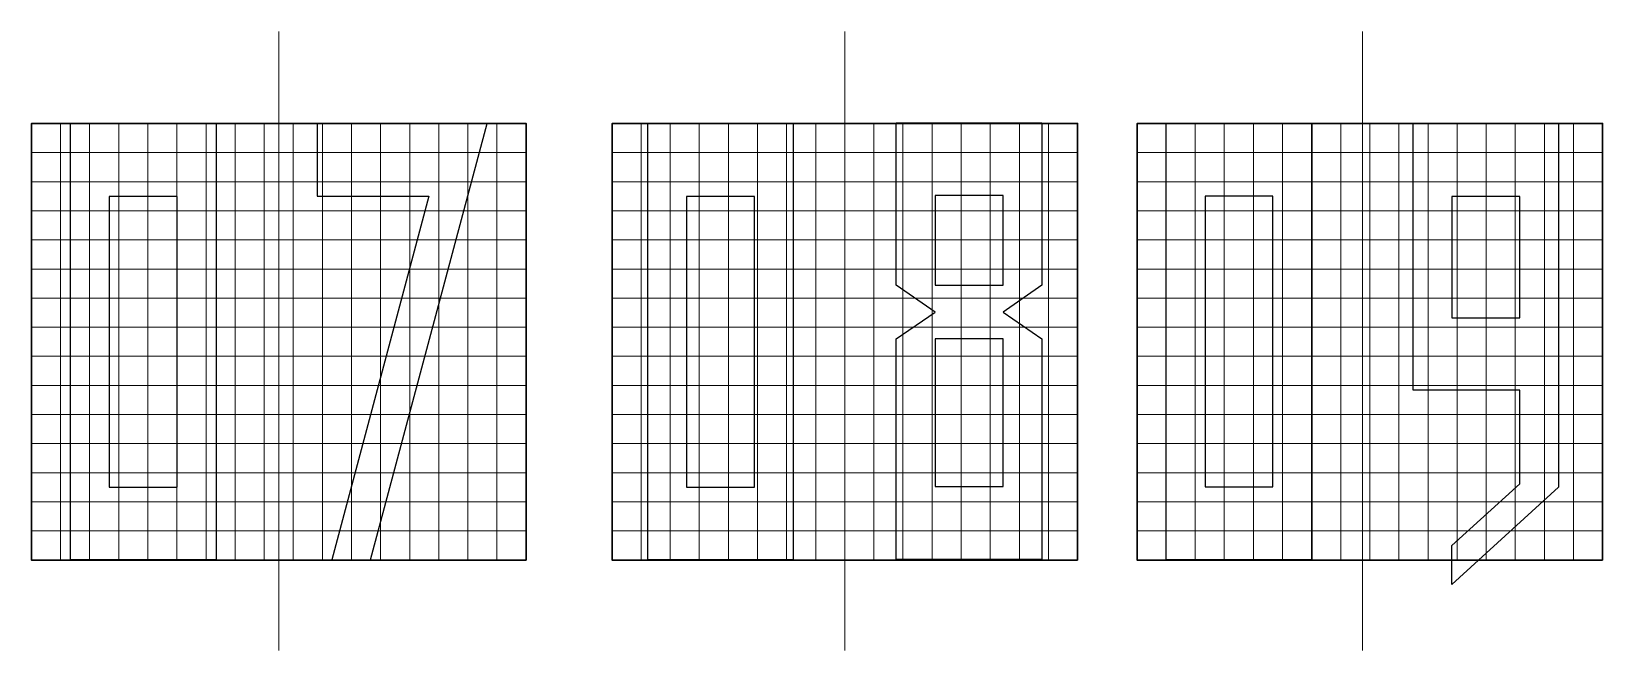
# Model space of a CAD drawing. Header units: millimetres. Extents: x -187 to 68, y -53 to 125.
# Drawn here: x -6.4 to 67.6, y 40.2 to 69.3 of the extents above; entities that cross this region are included whole.
import ezdxf
from ezdxf.lldxf.tags import DXFTag

# ---------------------------------------------------------------- set-up
doc = ezdxf.new("R2010")
doc.units = ezdxf.units.MM
doc.header["$MEASUREMENT"] = 0
doc.layers.add('ESQUEMA', color=7, linetype='Continuous')
tags = doc.linetypes.add('New Line7', pattern=[0.8, 0.5, -0.1, 0.1, -0.1]).pattern_tags.tags
tags[10:11] = [DXFTag(74, 4), DXFTag(75, 0), DXFTag(340, '0'), DXFTag(46, 1.0), DXFTag(50, 0.0), DXFTag(44, 0.0), DXFTag(45, 0.0)]
tags[8:9] = [DXFTag(74, 4), DXFTag(75, 0), DXFTag(340, '0'), DXFTag(46, 1.0), DXFTag(50, 0.0), DXFTag(44, 0.0), DXFTag(45, 0.0)]
tags[6:7] = [DXFTag(74, 4), DXFTag(75, 0), DXFTag(340, '0'), DXFTag(46, 1.0), DXFTag(50, 0.0), DXFTag(44, 0.0), DXFTag(45, 0.0)]
tags[4:5] = [DXFTag(74, 4), DXFTag(75, 0), DXFTag(340, '0'), DXFTag(46, 1.0), DXFTag(50, 0.0), DXFTag(44, 0.0), DXFTag(45, 0.0)]
tags = doc.linetypes.add('New Line8', pattern=[0.8, 0.5, -0.1, 0.1, -0.1]).pattern_tags.tags
tags[10:11] = [DXFTag(74, 4), DXFTag(75, 0), DXFTag(340, '0'), DXFTag(46, 1.0), DXFTag(50, 0.0), DXFTag(44, 0.0), DXFTag(45, 0.0)]
tags[8:9] = [DXFTag(74, 4), DXFTag(75, 0), DXFTag(340, '0'), DXFTag(46, 1.0), DXFTag(50, 0.0), DXFTag(44, 0.0), DXFTag(45, 0.0)]
tags[6:7] = [DXFTag(74, 4), DXFTag(75, 0), DXFTag(340, '0'), DXFTag(46, 1.0), DXFTag(50, 0.0), DXFTag(44, 0.0), DXFTag(45, 0.0)]
tags[4:5] = [DXFTag(74, 4), DXFTag(75, 0), DXFTag(340, '0'), DXFTag(46, 1.0), DXFTag(50, 0.0), DXFTag(44, 0.0), DXFTag(45, 0.0)]
tags = doc.linetypes.add('New Line9', pattern=[0.8, 0.5, -0.1, 0.1, -0.1]).pattern_tags.tags
tags[10:11] = [DXFTag(74, 4), DXFTag(75, 0), DXFTag(340, '0'), DXFTag(46, 1.0), DXFTag(50, 0.0), DXFTag(44, 0.0), DXFTag(45, 0.0)]
tags[8:9] = [DXFTag(74, 4), DXFTag(75, 0), DXFTag(340, '0'), DXFTag(46, 1.0), DXFTag(50, 0.0), DXFTag(44, 0.0), DXFTag(45, 0.0)]
tags[6:7] = [DXFTag(74, 4), DXFTag(75, 0), DXFTag(340, '0'), DXFTag(46, 1.0), DXFTag(50, 0.0), DXFTag(44, 0.0), DXFTag(45, 0.0)]
tags[4:5] = [DXFTag(74, 4), DXFTag(75, 0), DXFTag(340, '0'), DXFTag(46, 1.0), DXFTag(50, 0.0), DXFTag(44, 0.0), DXFTag(45, 0.0)]

msp = doc.modelspace()

# ---------------------------------------------------------------- linework, layer by layer
at = {"layer": 'ESQUEMA', "color": 250, "linetype": 'New Line7', "lineweight": 15}
msp.add_open_spline([(5.2795, 69.3335), (5.2795, 69.3335), (5.2795, 40.2028), (5.2795, 40.2028)], degree=3, dxfattribs=at)
at = {"layer": 'ESQUEMA', "color": 250, "linetype": 'New Line8', "lineweight": 15}
msp.add_open_spline([(31.9139, 69.3335), (31.9139, 69.3335), (31.9139, 40.2028), (31.9139, 40.2028)], degree=3, dxfattribs=at)
at = {"layer": 'ESQUEMA', "color": 250, "linetype": 'New Line9', "lineweight": 15}
msp.add_open_spline([(56.2731, 69.3335), (56.2731, 69.3335), (56.2731, 40.2028), (56.2731, 40.2028)], degree=3, dxfattribs=at)
at = {"layer": 'ESQUEMA', "color": 154, "lineweight": 15}
for points in [[(-6.3588, 65.0011), (-6.3588, 65.0011), (-6.3588, 44.4638), (-6.3588, 44.4638)], [(-4.9897, 65.0011), (-4.9897, 65.0011), (-4.9897, 44.4638), (-4.9897, 44.4638)], [(-3.6206, 65.0011), (-3.6206, 65.0011), (-3.6206, 44.4638), (-3.6206, 44.4638)], [(-2.2508, 65.0013), (-2.2508, 65.0013), (-2.2508, 44.4636), (-2.2508, 44.4636)], [(-0.8817, 65.0013), (-0.8817, 65.0013), (-0.8817, 44.4636), (-0.8817, 44.4636)], [(0.4867, 65.0013), (0.4867, 65.0013), (0.4867, 44.4636), (0.4867, 44.4636)], [(1.8564, 65.0014), (1.8564, 65.0014), (1.8564, 44.4638), (1.8564, 44.4638)], [(3.2255, 65.0014), (3.2255, 65.0014), (3.2255, 44.4638), (3.2255, 44.4638)], [(4.5939, 65.0014), (4.5939, 65.0014), (4.5939, 44.4638), (4.5939, 44.4638)], [(5.9637, 65.0014), (5.9637, 65.0014), (5.9637, 44.4638), (5.9637, 44.4638)], [(7.3328, 65.0016), (7.3328, 65.0016), (7.3328, 44.4639), (7.3328, 44.4639)], [(8.7018, 65.0016), (8.7018, 65.0016), (8.7018, 44.4639), (8.7018, 44.4639)], [(10.0709, 65.0018), (10.0709, 65.0018), (10.0709, 44.4638), (10.0709, 44.4638)], [(11.44, 65.0018), (11.44, 65.0018), (11.44, 44.4638), (11.44, 44.4638)], [(12.8091, 65.0018), (12.8091, 65.0018), (12.8091, 44.4638), (12.8091, 44.4638)], [(14.1781, 65.0018), (14.1781, 65.0018), (14.1781, 44.4638), (14.1781, 44.4638)], [(15.5472, 65.002), (15.5472, 65.002), (15.5472, 44.4639), (15.5472, 44.4639)], [(20.9608, 65.0011), (20.9608, 65.0011), (20.9608, 44.4638), (20.9608, 44.4638)], [(20.9608, 65.0011), (20.9608, 65.0011), (42.8662, 65.0011), (42.8662, 65.0011)], [(22.3299, 65.0011), (22.3299, 65.0011), (22.3299, 44.4638), (22.3299, 44.4638)], [(23.6994, 65.0011), (23.6994, 65.0011), (23.6994, 44.4638), (23.6994, 44.4638)], [(25.0685, 65.0013), (25.0685, 65.0013), (25.0685, 44.4636), (25.0685, 44.4636)], [(26.4372, 65.0013), (26.4372, 65.0013), (26.4372, 44.4636), (26.4372, 44.4636)], [(27.8066, 65.0013), (27.8066, 65.0013), (27.8066, 44.4636), (27.8066, 44.4636)], [(29.1757, 65.0014), (29.1757, 65.0014), (29.1757, 44.4638), (29.1757, 44.4638)], [(30.5451, 65.0014), (30.5451, 65.0014), (30.5451, 44.4638), (30.5451, 44.4638)], [(31.9139, 65.0014), (31.9139, 65.0014), (31.9139, 44.4638), (31.9139, 44.4638)], [(33.2829, 65.0014), (33.2829, 65.0014), (33.2829, 44.4638), (33.2829, 44.4638)], [(34.6524, 65.0016), (34.6524, 65.0016), (34.6524, 44.4639), (34.6524, 44.4639)], [(36.0211, 65.0016), (36.0211, 65.0016), (36.0211, 44.4639), (36.0211, 44.4639)], [(37.3902, 65.0018), (37.3902, 65.0018), (37.3902, 44.4638), (37.3902, 44.4638)], [(38.7596, 65.0018), (38.7596, 65.0018), (38.7596, 44.4638), (38.7596, 44.4638)], [(40.1283, 65.0018), (40.1283, 65.0018), (40.1283, 44.4638), (40.1283, 44.4638)], [(41.4978, 65.002), (41.4978, 65.002), (41.4978, 44.4639), (41.4978, 44.4639)], [(42.8662, 65.002), (42.8662, 65.002), (42.8662, 44.4639), (42.8662, 44.4639)], [(45.6663, 65.0011), (45.6663, 65.0011), (45.6663, 44.4638), (45.6663, 44.4638)], [(45.6663, 65.0011), (45.6663, 65.0011), (67.5721, 65.0011), (67.5721, 65.0011)], [(47.035, 65.0011), (47.035, 65.0011), (47.035, 44.4638), (47.035, 44.4638)], [(48.4052, 65.0011), (48.4052, 65.0011), (48.4052, 44.4638), (48.4052, 44.4638)], [(49.7736, 65.0013), (49.7736, 65.0013), (49.7736, 44.4636), (49.7736, 44.4636)], [(51.143, 65.0013), (51.143, 65.0013), (51.143, 44.4636), (51.143, 44.4636)], [(52.5124, 65.0013), (52.5124, 65.0013), (52.5124, 44.4636), (52.5124, 44.4636)], [(53.8808, 65.0014), (53.8808, 65.0014), (53.8808, 44.4638), (53.8808, 44.4638)], [(55.2502, 65.0014), (55.2502, 65.0014), (55.2502, 44.4638), (55.2502, 44.4638)], [(56.619, 65.0014), (56.619, 65.0014), (56.619, 44.4638), (56.619, 44.4638)], [(57.988, 65.0014), (57.988, 65.0014), (57.988, 44.4638), (57.988, 44.4638)], [(59.3575, 65.0016), (59.3575, 65.0016), (59.3575, 44.4639), (59.3575, 44.4639)], [(60.7269, 65.0016), (60.7269, 65.0016), (60.7269, 44.4639), (60.7269, 44.4639)], [(62.096, 65.0018), (62.096, 65.0018), (62.096, 44.4638), (62.096, 44.4638)], [(63.4647, 65.0018), (63.4647, 65.0018), (63.4647, 44.4638), (63.4647, 44.4638)], [(64.8341, 65.0018), (64.8341, 65.0018), (64.8341, 44.4638), (64.8341, 44.4638)], [(66.2026, 65.002), (66.2026, 65.002), (66.2026, 44.4639), (66.2026, 44.4639)], [(67.572, 65.002), (67.572, 65.002), (67.572, 44.4639), (67.572, 44.4639)], [(-6.3588, 63.632), (-6.3588, 63.632), (16.9175, 63.632), (16.9175, 63.632)], [(20.9608, 63.632), (20.9608, 63.632), (42.8662, 63.632), (42.8662, 63.632)], [(45.6663, 63.632), (45.6663, 63.632), (67.5721, 63.632), (67.5721, 63.632)], [(-6.3588, 62.2624), (-6.3588, 62.2624), (16.9175, 62.2624), (16.9175, 62.2624)], [(20.9608, 62.2624), (20.9608, 62.2624), (42.8662, 62.2624), (42.8662, 62.2624)], [(45.6663, 62.2624), (45.6663, 62.2624), (67.5721, 62.2624), (67.5721, 62.2624)], [(-6.3588, 60.8933), (-6.3588, 60.8933), (16.9175, 60.8933), (16.9175, 60.8933)], [(20.9608, 60.8933), (20.9608, 60.8933), (42.8662, 60.8933), (42.8662, 60.8933)], [(45.6663, 60.8933), (45.6663, 60.8933), (67.5721, 60.8933), (67.5721, 60.8933)], [(-6.3588, 59.5242), (-6.3588, 59.5242), (16.9175, 59.5242), (16.9175, 59.5242)], [(20.9608, 59.5242), (20.9608, 59.5242), (42.8662, 59.5242), (42.8662, 59.5242)], [(45.6663, 59.5242), (45.6663, 59.5242), (67.5721, 59.5242), (67.5721, 59.5242)], [(-6.3588, 58.155), (-6.3588, 58.155), (16.9175, 58.155), (16.9175, 58.155)], [(20.9608, 58.155), (20.9608, 58.155), (42.8662, 58.155), (42.8662, 58.155)], [(45.6663, 58.155), (45.6663, 58.155), (67.5721, 58.155), (67.5721, 58.155)], [(-6.3588, 56.7859), (-6.3588, 56.7859), (16.9175, 56.7859), (16.9175, 56.7859)], [(20.9608, 56.7859), (20.9608, 56.7859), (42.8662, 56.7859), (42.8662, 56.7859)], [(45.6663, 56.7859), (45.6663, 56.7859), (67.5721, 56.7859), (67.5721, 56.7859)], [(-6.3588, 55.4168), (-6.3588, 55.4168), (16.9175, 55.4168), (16.9175, 55.4168)], [(20.9608, 55.4168), (20.9608, 55.4168), (42.8662, 55.4168), (42.8662, 55.4168)], [(45.6663, 55.4168), (45.6663, 55.4168), (67.5721, 55.4168), (67.5721, 55.4168)], [(-6.3588, 54.0476), (-6.3588, 54.0476), (16.9175, 54.0476), (16.9175, 54.0476)], [(20.9608, 54.0476), (20.9608, 54.0476), (42.8662, 54.0476), (42.8662, 54.0476)], [(45.6663, 54.0476), (45.6663, 54.0476), (67.5721, 54.0476), (67.5721, 54.0476)], [(-6.3588, 52.6785), (-6.3588, 52.6785), (16.9175, 52.6785), (16.9175, 52.6785)], [(20.9608, 52.6785), (20.9608, 52.6785), (42.8662, 52.6785), (42.8662, 52.6785)], [(45.6663, 52.6785), (45.6663, 52.6785), (67.5721, 52.6785), (67.5721, 52.6785)], [(-6.3588, 51.3094), (-6.3588, 51.3094), (16.9175, 51.3094), (16.9175, 51.3094)], [(20.9608, 51.3094), (20.9608, 51.3094), (42.8662, 51.3094), (42.8662, 51.3094)], [(45.6663, 51.3094), (45.6663, 51.3094), (67.5721, 51.3094), (67.5721, 51.3094)], [(-6.3588, 49.9401), (-6.3588, 49.9401), (16.9175, 49.9401), (16.9175, 49.9401)], [(20.9608, 49.9401), (20.9608, 49.9401), (42.8662, 49.9401), (42.8662, 49.9401)], [(45.6663, 49.9401), (45.6663, 49.9401), (67.5721, 49.9401), (67.5721, 49.9401)], [(-6.3588, 48.5711), (-6.3588, 48.5711), (16.9175, 48.5711), (16.9175, 48.5711)], [(20.9608, 48.5711), (20.9608, 48.5711), (42.8662, 48.5711), (42.8662, 48.5711)], [(45.6663, 48.5711), (45.6663, 48.5711), (67.5721, 48.5711), (67.5721, 48.5711)], [(-6.3588, 47.202), (-6.3588, 47.202), (16.9175, 47.202), (16.9175, 47.202)], [(20.9608, 47.202), (20.9608, 47.202), (42.8662, 47.202), (42.8662, 47.202)], [(45.6663, 47.202), (45.6663, 47.202), (67.5721, 47.202), (67.5721, 47.202)], [(-6.3588, 45.8331), (-6.3588, 45.8331), (16.9175, 45.8331), (16.9175, 45.8331)], [(20.9608, 45.8331), (20.9608, 45.8331), (42.8662, 45.8331), (42.8662, 45.8331)], [(45.6663, 45.8331), (45.6663, 45.8331), (67.5721, 45.8331), (67.5721, 45.8331)], [(20.9608, 44.4637), (20.9608, 44.4637), (42.8662, 44.4637), (42.8662, 44.4637)], [(45.6663, 44.4637), (45.6663, 44.4637), (67.5721, 44.4637), (67.5721, 44.4637)]]:
    msp.add_open_spline(points, degree=3, dxfattribs=at)
at = {"layer": 'ESQUEMA', "color": 154, "lineweight": 30}
for points in [[(16.9177, 44.4638), (16.9177, 44.4638), (16.9177, 65.0019), (16.9177, 65.0019), (16.9177, 65.0019), (16.9177, 65.0019), (-6.3586, 65.0011), (-6.3586, 65.0011), (-6.3586, 65.0011), (-6.3586, 65.0011), (-6.3586, 44.4638), (-6.3586, 44.4638), (-6.3586, 44.4638), (-6.3586, 44.4638), (16.9177, 44.4638), (16.9177, 44.4638)], [(42.8662, 44.4638), (42.8662, 44.4638), (42.8662, 65.0019), (42.8662, 65.0019), (42.8662, 65.0019), (42.8662, 65.0019), (20.9608, 65.0011), (20.9608, 65.0011), (20.9608, 65.0011), (20.9608, 65.0011), (20.9608, 44.4638), (20.9608, 44.4638), (20.9608, 44.4638), (20.9608, 44.4638), (42.8662, 44.4638), (42.8662, 44.4638)], [(67.572, 44.4638), (67.572, 44.4638), (67.572, 65.0019), (67.572, 65.0019), (67.572, 65.0019), (67.572, 65.0019), (45.6662, 65.0011), (45.6662, 65.0011), (45.6662, 65.0011), (45.6662, 65.0011), (45.6662, 44.4638), (45.6662, 44.4638), (45.6662, 44.4638), (45.6662, 44.4638), (67.572, 44.4638), (67.572, 44.4638)]]:
    msp.add_open_spline(points, degree=3, knots=[0, 0, 0, 0, 0.2, 0.2, 0.2, 0.2, 0.4, 0.4, 0.4, 0.4, 0.6, 0.6, 0.6, 0.6, 1, 1, 1, 1], dxfattribs=at)
at = {"layer": 'ESQUEMA', "color": 250}
for points, knots in [([(-4.5189, 44.4649), (-4.5189, 44.4649), (2.3278, 44.4649), (2.3278, 44.4649), (2.3278, 44.4649), (2.3278, 44.4649), (2.3278, 65.0047), (2.3278, 65.0047), (2.3278, 65.0047), (2.3278, 65.0047), (-4.5189, 65.0047), (-4.5189, 65.0047), (-4.5189, 65.0047), (-4.5189, 65.0047), (-4.5189, 44.4649), (-4.5189, 44.4649)], [0, 0, 0, 0, 0.2, 0.2, 0.2, 0.2, 0.4, 0.4, 0.4, 0.4, 0.6, 0.6, 0.6, 0.6, 1, 1, 1, 1]), ([(12.3392, 61.5841), (12.3392, 61.5841), (7.0923, 61.5841), (7.0923, 61.5841), (7.0923, 61.5841), (7.0923, 61.5841), (7.0923, 65.0092), (7.0923, 65.0092), (7.0923, 65.0092), (7.0923, 65.0092), (15.0788, 65.0092), (15.0788, 65.0092), (15.0788, 65.0092), (15.0788, 65.0092), (9.6023, 44.4691), (9.6023, 44.4691), (9.6023, 44.4691), (9.6023, 44.4691), (7.7778, 44.4694), (7.7778, 44.4694), (7.7778, 44.4694), (7.7778, 44.4694), (12.3392, 61.5841), (12.3392, 61.5841)], [0, 0, 0, 0, 0.1428571, 0.1428571, 0.1428571, 0.1428571, 0.2857143, 0.2857143, 0.2857143, 0.2857143, 0.4285714, 0.4285714, 0.4285714, 0.4285714, 0.5714286, 0.5714286, 0.5714286, 0.5714286, 0.7142857, 0.7142857, 0.7142857, 0.7142857, 1, 1, 1, 1]), ([(22.6407, 44.4734), (22.6407, 44.4734), (29.4875, 44.4734), (29.4875, 44.4734), (29.4875, 44.4734), (29.4875, 44.4734), (29.4875, 65.0131), (29.4875, 65.0131), (29.4875, 65.0131), (29.4875, 65.0131), (22.6407, 65.0131), (22.6407, 65.0131), (22.6407, 65.0131), (22.6407, 65.0131), (22.6407, 44.4734), (22.6407, 44.4734)], [0, 0, 0, 0, 0.2, 0.2, 0.2, 0.2, 0.4, 0.4, 0.4, 0.4, 0.6, 0.6, 0.6, 0.6, 1, 1, 1, 1]), ([(41.1866, 65.028), (41.1866, 65.028), (34.3396, 65.028), (34.3396, 65.028), (34.3396, 65.028), (34.3396, 65.028), (34.3396, 57.3931), (34.3396, 57.3931), (34.3396, 57.3931), (34.3396, 57.3931), (36.1669, 56.1323), (36.1669, 56.1323), (36.1669, 56.1323), (36.1669, 56.1323), (34.3396, 54.8729), (34.3396, 54.8729), (34.3396, 54.8729), (34.3396, 54.8729), (34.3396, 44.4882), (34.3396, 44.4882), (34.3396, 44.4882), (34.3396, 44.4882), (41.1866, 44.4882), (41.1866, 44.4882), (41.1866, 44.4882), (41.1866, 44.4882), (41.1866, 54.8729), (41.1866, 54.8729), (41.1866, 54.8729), (41.1866, 54.8729), (39.3617, 56.1323), (39.3617, 56.1323), (39.3617, 56.1323), (39.3617, 56.1323), (41.1866, 57.3938), (41.1866, 57.3938), (41.1866, 57.3938), (41.1866, 57.3938), (41.1866, 65.028), (41.1866, 65.028)], [0, 0, 0, 0, 0.0909091, 0.0909091, 0.0909091, 0.0909091, 0.1818182, 0.1818182, 0.1818182, 0.1818182, 0.2727273, 0.2727273, 0.2727273, 0.2727273, 0.3636364, 0.3636364, 0.3636364, 0.3636364, 0.4545455, 0.4545455, 0.4545455, 0.4545455, 0.5454545, 0.5454545, 0.5454545, 0.5454545, 0.6363636, 0.6363636, 0.6363636, 0.6363636, 0.7272727, 0.7272727, 0.7272727, 0.7272727, 0.8181818, 0.8181818, 0.8181818, 0.8181818, 1, 1, 1, 1]), ([(47.0427, 44.4787), (47.0427, 44.4787), (53.8891, 44.4787), (53.8891, 44.4787), (53.8891, 44.4787), (53.8891, 44.4787), (53.8891, 65.0184), (53.8891, 65.0184), (53.8891, 65.0184), (53.8891, 65.0184), (47.0427, 65.0184), (47.0427, 65.0184), (47.0427, 65.0184), (47.0427, 65.0184), (47.0427, 44.4787), (47.0427, 44.4787)], [0, 0, 0, 0, 0.2, 0.2, 0.2, 0.2, 0.4, 0.4, 0.4, 0.4, 0.6, 0.6, 0.6, 0.6, 1, 1, 1, 1]), ([(58.6572, 64.9987), (58.6572, 64.9987), (58.6572, 52.4479), (58.6572, 52.4479), (58.6572, 52.4479), (58.6572, 52.4479), (63.6776, 52.4479), (63.6776, 52.4479), (63.6776, 52.4479), (63.6776, 52.4479), (63.6776, 48.0491), (63.6776, 48.0491), (63.6776, 48.0491), (63.6776, 48.0491), (60.4779, 45.1496), (60.4779, 45.1496), (60.4779, 45.1496), (60.4779, 45.1496), (60.4779, 43.318), (60.4779, 43.318), (60.4779, 43.318), (60.4779, 43.318), (65.5036, 47.8833), (65.5036, 47.8833), (65.5036, 47.8833), (65.5036, 47.8833), (65.5036, 64.9987), (65.5036, 64.9987), (65.5036, 64.9987), (65.5036, 64.9987), (58.6572, 64.9987), (58.6572, 64.9987)], [0, 0, 0, 0, 0.1111111, 0.1111111, 0.1111111, 0.1111111, 0.2222222, 0.2222222, 0.2222222, 0.2222222, 0.3333333, 0.3333333, 0.3333333, 0.3333333, 0.4444444, 0.4444444, 0.4444444, 0.4444444, 0.5555556, 0.5555556, 0.5555556, 0.5555556, 0.6666667, 0.6666667, 0.6666667, 0.6666667, 0.7777778, 0.7777778, 0.7777778, 0.7777778, 1, 1, 1, 1]), ([(0.5011, 47.8861), (0.5011, 47.8861), (-2.6933, 47.8861), (-2.6933, 47.8861), (-2.6933, 47.8861), (-2.6933, 47.8861), (-2.6933, 61.564), (-2.6933, 61.564), (-2.6933, 61.564), (-2.6933, 61.564), (0.5011, 61.564), (0.5011, 61.564), (0.5011, 61.564), (0.5011, 61.564), (0.5011, 47.8861), (0.5011, 47.8861)], [0, 0, 0, 0, 0.2, 0.2, 0.2, 0.2, 0.4, 0.4, 0.4, 0.4, 0.6, 0.6, 0.6, 0.6, 1, 1, 1, 1]), ([(27.6608, 47.8946), (27.6608, 47.8946), (24.4664, 47.8946), (24.4664, 47.8946), (24.4664, 47.8946), (24.4664, 47.8946), (24.4664, 61.5725), (24.4664, 61.5725), (24.4664, 61.5725), (24.4664, 61.5725), (27.6608, 61.5725), (27.6608, 61.5725), (27.6608, 61.5725), (27.6608, 61.5725), (27.6608, 47.8946), (27.6608, 47.8946)], [0, 0, 0, 0, 0.2, 0.2, 0.2, 0.2, 0.4, 0.4, 0.4, 0.4, 0.6, 0.6, 0.6, 0.6, 1, 1, 1, 1]), ([(39.3617, 57.3949), (39.3617, 57.3949), (36.1666, 57.3949), (36.1666, 57.3949), (36.1666, 57.3949), (36.1666, 57.3949), (36.1666, 61.6085), (36.1666, 61.6085), (36.1666, 61.6085), (36.1666, 61.6085), (39.3617, 61.6085), (39.3617, 61.6085), (39.3617, 61.6085), (39.3617, 61.6085), (39.3617, 57.3949), (39.3617, 57.3949)], [0, 0, 0, 0, 0.2, 0.2, 0.2, 0.2, 0.4, 0.4, 0.4, 0.4, 0.6, 0.6, 0.6, 0.6, 1, 1, 1, 1]), ([(52.0631, 47.8999), (52.0631, 47.8999), (48.868, 47.8999), (48.868, 47.8999), (48.868, 47.8999), (48.868, 47.8999), (48.868, 61.5778), (48.868, 61.5778), (48.868, 61.5778), (48.868, 61.5778), (52.0631, 61.5778), (52.0631, 61.5778), (52.0631, 61.5778), (52.0631, 61.5778), (52.0631, 47.8999), (52.0631, 47.8999)], [0, 0, 0, 0, 0.2, 0.2, 0.2, 0.2, 0.4, 0.4, 0.4, 0.4, 0.6, 0.6, 0.6, 0.6, 1, 1, 1, 1]), ([(63.6776, 55.8617), (63.6776, 55.8617), (60.4786, 55.8617), (60.4786, 55.8617), (60.4786, 55.8617), (60.4786, 55.8617), (60.4786, 61.5732), (60.4786, 61.5732), (60.4786, 61.5732), (60.4786, 61.5732), (63.6776, 61.5732), (63.6776, 61.5732), (63.6776, 61.5732), (63.6776, 61.5732), (63.6776, 55.8617), (63.6776, 55.8617)], [0, 0, 0, 0, 0.2, 0.2, 0.2, 0.2, 0.4, 0.4, 0.4, 0.4, 0.6, 0.6, 0.6, 0.6, 1, 1, 1, 1]), ([(39.3617, 47.9161), (39.3617, 47.9161), (36.1666, 47.9161), (36.1666, 47.9161), (36.1666, 47.9161), (36.1666, 47.9161), (36.1666, 54.8729), (36.1666, 54.8729), (36.1666, 54.8729), (36.1666, 54.8729), (39.3617, 54.8729), (39.3617, 54.8729), (39.3617, 54.8729), (39.3617, 54.8729), (39.3617, 47.9161), (39.3617, 47.9161)], [0, 0, 0, 0, 0.2, 0.2, 0.2, 0.2, 0.4, 0.4, 0.4, 0.4, 0.6, 0.6, 0.6, 0.6, 1, 1, 1, 1])]:
    msp.add_open_spline(points, degree=3, knots=knots, dxfattribs=at)

doc.saveas('drawing.dxf')
